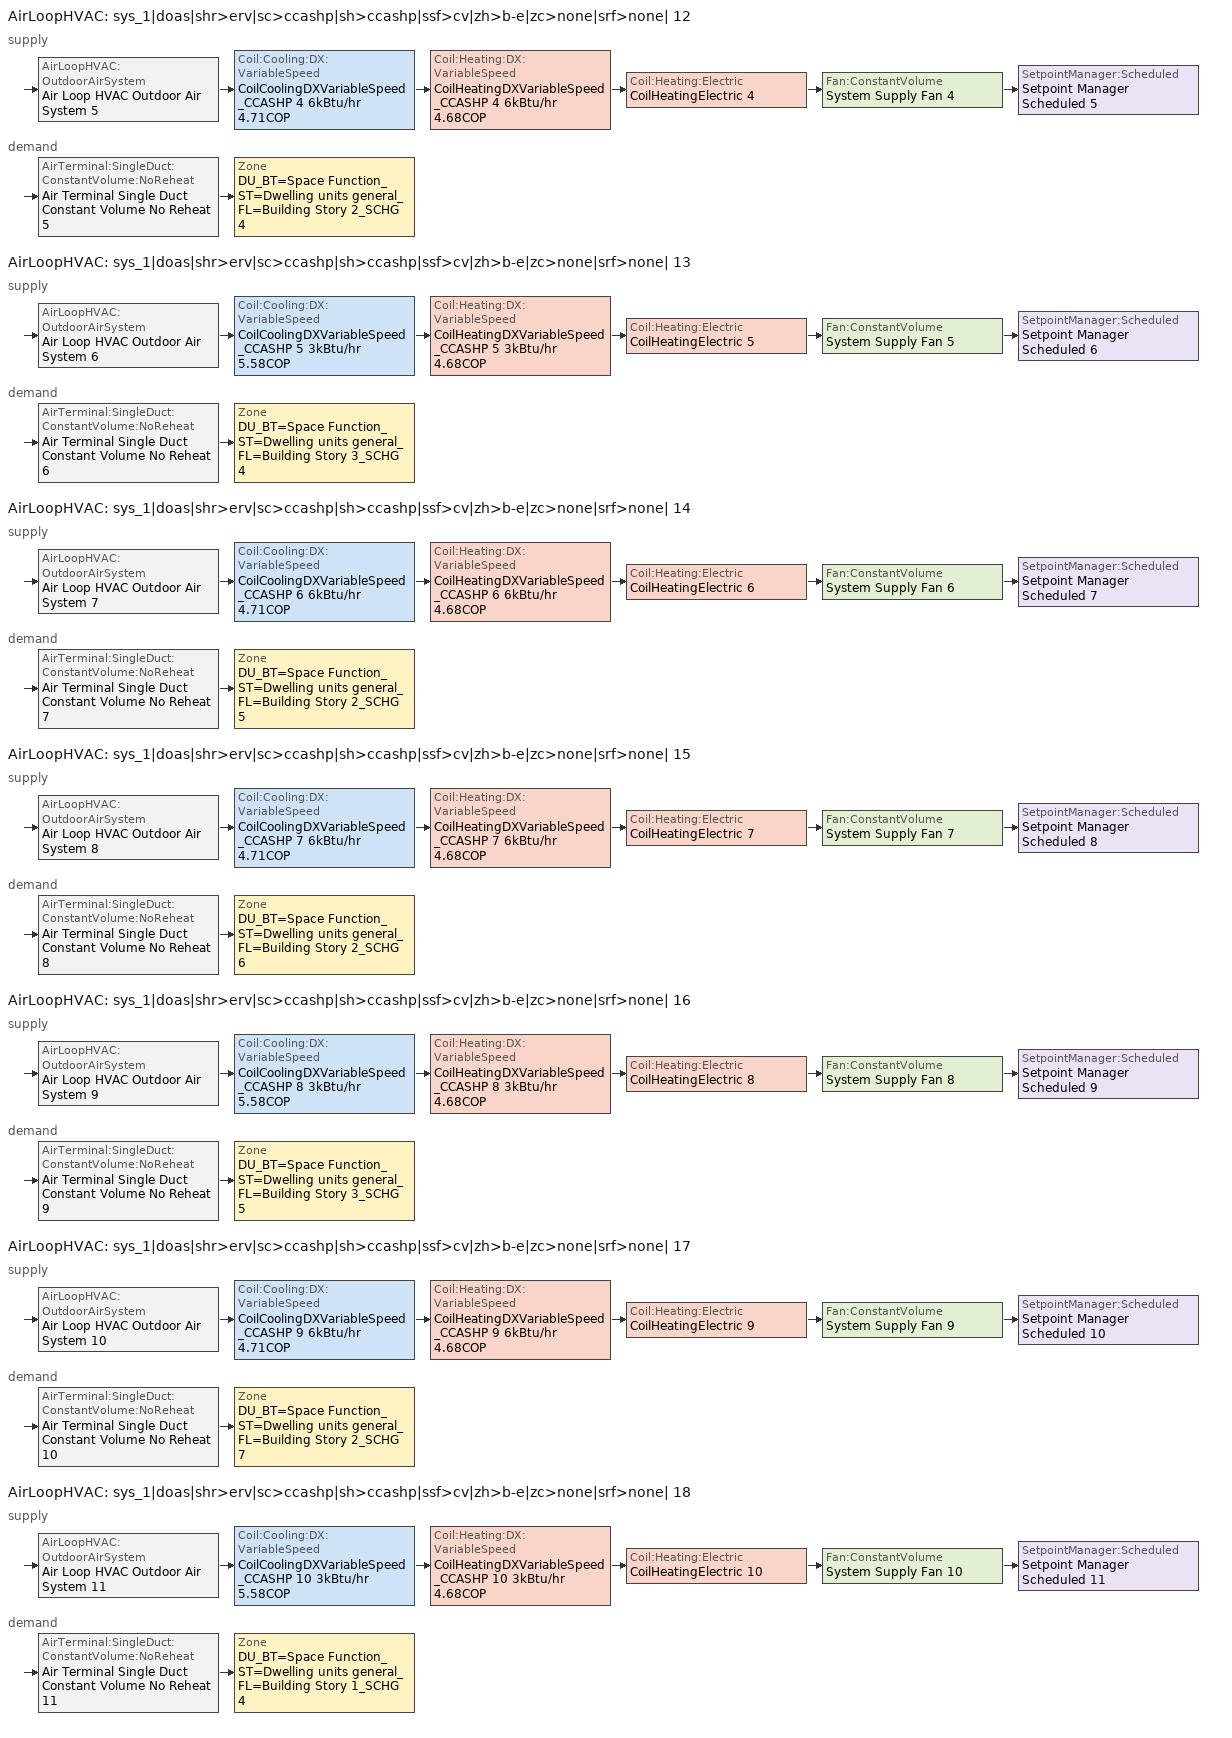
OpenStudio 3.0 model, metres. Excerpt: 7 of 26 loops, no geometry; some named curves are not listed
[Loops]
AirLoopHVAC 'sys_1|doas|shr>erv|sc>ccashp|sh>ccashp|ssf>cv|zh>b-e|zc>none|srf>none| 12'
 supply: AirLoopHVAC:OutdoorAirSystem 'Air Loop HVAC Outdoor Air System 5' > Coil:Cooling:DX:VariableSpeed 'CoilCoolingDXVariableSpeed_CCASHP 4 6kBtu/hr 4.71COP' > Coil:Heating:DX:VariableSpeed 'CoilHeatingDXVariableSpeed_CCASHP 4 6kBtu/hr 4.68COP' > Coil:Heating:Electric 'CoilHeatingElectric 4' > Fan:ConstantVolume 'System Supply Fan 4' > SetpointManager:Scheduled 'Setpoint Manager Scheduled 5'
 demand: AirTerminal:SingleDuct:ConstantVolume:NoReheat 'Air Terminal Single Duct Constant Volume No Reheat 5' > Zone 'DU_BT=Space Function_ST=Dwelling units general_FL=Building Story 2_SCHG 4'
AirLoopHVAC 'sys_1|doas|shr>erv|sc>ccashp|sh>ccashp|ssf>cv|zh>b-e|zc>none|srf>none| 13'
 supply: AirLoopHVAC:OutdoorAirSystem 'Air Loop HVAC Outdoor Air System 6' > Coil:Cooling:DX:VariableSpeed 'CoilCoolingDXVariableSpeed_CCASHP 5 3kBtu/hr 5.58COP' > Coil:Heating:DX:VariableSpeed 'CoilHeatingDXVariableSpeed_CCASHP 5 3kBtu/hr 4.68COP' > Coil:Heating:Electric 'CoilHeatingElectric 5' > Fan:ConstantVolume 'System Supply Fan 5' > SetpointManager:Scheduled 'Setpoint Manager Scheduled 6'
 demand: AirTerminal:SingleDuct:ConstantVolume:NoReheat 'Air Terminal Single Duct Constant Volume No Reheat 6' > Zone 'DU_BT=Space Function_ST=Dwelling units general_FL=Building Story 3_SCHG 4'
AirLoopHVAC 'sys_1|doas|shr>erv|sc>ccashp|sh>ccashp|ssf>cv|zh>b-e|zc>none|srf>none| 14'
 supply: AirLoopHVAC:OutdoorAirSystem 'Air Loop HVAC Outdoor Air System 7' > Coil:Cooling:DX:VariableSpeed 'CoilCoolingDXVariableSpeed_CCASHP 6 6kBtu/hr 4.71COP' > Coil:Heating:DX:VariableSpeed 'CoilHeatingDXVariableSpeed_CCASHP 6 6kBtu/hr 4.68COP' > Coil:Heating:Electric 'CoilHeatingElectric 6' > Fan:ConstantVolume 'System Supply Fan 6' > SetpointManager:Scheduled 'Setpoint Manager Scheduled 7'
 demand: AirTerminal:SingleDuct:ConstantVolume:NoReheat 'Air Terminal Single Duct Constant Volume No Reheat 7' > Zone 'DU_BT=Space Function_ST=Dwelling units general_FL=Building Story 2_SCHG 5'
AirLoopHVAC 'sys_1|doas|shr>erv|sc>ccashp|sh>ccashp|ssf>cv|zh>b-e|zc>none|srf>none| 15'
 supply: AirLoopHVAC:OutdoorAirSystem 'Air Loop HVAC Outdoor Air System 8' > Coil:Cooling:DX:VariableSpeed 'CoilCoolingDXVariableSpeed_CCASHP 7 6kBtu/hr 4.71COP' > Coil:Heating:DX:VariableSpeed 'CoilHeatingDXVariableSpeed_CCASHP 7 6kBtu/hr 4.68COP' > Coil:Heating:Electric 'CoilHeatingElectric 7' > Fan:ConstantVolume 'System Supply Fan 7' > SetpointManager:Scheduled 'Setpoint Manager Scheduled 8'
 demand: AirTerminal:SingleDuct:ConstantVolume:NoReheat 'Air Terminal Single Duct Constant Volume No Reheat 8' > Zone 'DU_BT=Space Function_ST=Dwelling units general_FL=Building Story 2_SCHG 6'
AirLoopHVAC 'sys_1|doas|shr>erv|sc>ccashp|sh>ccashp|ssf>cv|zh>b-e|zc>none|srf>none| 16'
 supply: AirLoopHVAC:OutdoorAirSystem 'Air Loop HVAC Outdoor Air System 9' > Coil:Cooling:DX:VariableSpeed 'CoilCoolingDXVariableSpeed_CCASHP 8 3kBtu/hr 5.58COP' > Coil:Heating:DX:VariableSpeed 'CoilHeatingDXVariableSpeed_CCASHP 8 3kBtu/hr 4.68COP' > Coil:Heating:Electric 'CoilHeatingElectric 8' > Fan:ConstantVolume 'System Supply Fan 8' > SetpointManager:Scheduled 'Setpoint Manager Scheduled 9'
 demand: AirTerminal:SingleDuct:ConstantVolume:NoReheat 'Air Terminal Single Duct Constant Volume No Reheat 9' > Zone 'DU_BT=Space Function_ST=Dwelling units general_FL=Building Story 3_SCHG 5'
AirLoopHVAC 'sys_1|doas|shr>erv|sc>ccashp|sh>ccashp|ssf>cv|zh>b-e|zc>none|srf>none| 17'
 supply: AirLoopHVAC:OutdoorAirSystem 'Air Loop HVAC Outdoor Air System 10' > Coil:Cooling:DX:VariableSpeed 'CoilCoolingDXVariableSpeed_CCASHP 9 6kBtu/hr 4.71COP' > Coil:Heating:DX:VariableSpeed 'CoilHeatingDXVariableSpeed_CCASHP 9 6kBtu/hr 4.68COP' > Coil:Heating:Electric 'CoilHeatingElectric 9' > Fan:ConstantVolume 'System Supply Fan 9' > SetpointManager:Scheduled 'Setpoint Manager Scheduled 10'
 demand: AirTerminal:SingleDuct:ConstantVolume:NoReheat 'Air Terminal Single Duct Constant Volume No Reheat 10' > Zone 'DU_BT=Space Function_ST=Dwelling units general_FL=Building Story 2_SCHG 7'
AirLoopHVAC 'sys_1|doas|shr>erv|sc>ccashp|sh>ccashp|ssf>cv|zh>b-e|zc>none|srf>none| 18'
 supply: AirLoopHVAC:OutdoorAirSystem 'Air Loop HVAC Outdoor Air System 11' > Coil:Cooling:DX:VariableSpeed 'CoilCoolingDXVariableSpeed_CCASHP 10 3kBtu/hr 5.58COP' > Coil:Heating:DX:VariableSpeed 'CoilHeatingDXVariableSpeed_CCASHP 10 3kBtu/hr 4.68COP' > Coil:Heating:Electric 'CoilHeatingElectric 10' > Fan:ConstantVolume 'System Supply Fan 10' > SetpointManager:Scheduled 'Setpoint Manager Scheduled 11'
 demand: AirTerminal:SingleDuct:ConstantVolume:NoReheat 'Air Terminal Single Duct Constant Volume No Reheat 11' > Zone 'DU_BT=Space Function_ST=Dwelling units general_FL=Building Story 1_SCHG 4'
[Sizing:Zone] Zone Cooling Design Supply Air Temperature Input Method=SupplyAirTemperature; Zone Cooling Design Supply Air Temperature {C}=13; Zone Cooling Design Supply Air Temperature Difference {deltaC}=11.11; Zone Heating Design Supply Air Temperature Input Method=SupplyAirTemperature; Zone Heating Design Supply Air Temperature {C}=43; Zone Heating Design Supply Air Temperature Difference {deltaC}=11.11; Zone Cooling Design Supply Air Humidity Ratio {kg-H2O/kg-air}=0.0085; Zone Heating Design Supply Air Humidity Ratio {kg-H2O/kg-air}=0.008; Zone Heating Sizing Factor=1.3; Zone Cooling Sizing Factor=1.1; Cooling Design Air Flow Method=DesignDay; Heating Design Air Flow Method=DesignDay; Account for Dedicated Outdoor Air System=No; Dedicated Outdoor Air System Control Strategy=NeutralSupplyAir; Dedicated Outdoor Air Low Setpoint Temperature for Design {C}=autosize; Dedicated Outdoor Air High Setpoint Temperature for Design {C}=autosize
DU_BT=Space Function_ST=Dwelling units general_FL=Building Story 2_SCHG 4; DU_BT=Space Function_ST=Dwelling units general_FL=Building Story 3_SCHG 4; DU_BT=Space Function_ST=Dwelling units general_FL=Building Story 2_SCHG 5; DU_BT=Space Function_ST=Dwelling units general_FL=Building Story 2_SCHG 6; DU_BT=Space Function_ST=Dwelling units general_FL=Building Story 3_SCHG 5; DU_BT=Space Function_ST=Dwelling units general_FL=Building Story 2_SCHG 7; DU_BT=Space Function_ST=Dwelling units general_FL=Building Story 1_SCHG 4
[Zone equipment]
DU_BT=Space Function_ST=Dwelling units general_FL=Building Story 2_SCHG 4: Air Terminal Single Duct Constant Volume No Reheat 5, DU_BT=Space Function_ST=Dwelling units general_FL=Building Story 2_SCHG 4 VRF Indoor Unit, DU_BT=Space Function_ST=Dwelling units general_FL=Building Story 2_SCHG 4 Unit Heater
DU_BT=Space Function_ST=Dwelling units general_FL=Building Story 3_SCHG 4: Air Terminal Single Duct Constant Volume No Reheat 6, DU_BT=Space Function_ST=Dwelling units general_FL=Building Story 3_SCHG 4 VRF Indoor Unit, DU_BT=Space Function_ST=Dwelling units general_FL=Building Story 3_SCHG 4 Unit Heater
DU_BT=Space Function_ST=Dwelling units general_FL=Building Story 2_SCHG 5: Air Terminal Single Duct Constant Volume No Reheat 7, DU_BT=Space Function_ST=Dwelling units general_FL=Building Story 2_SCHG 5 VRF Indoor Unit, DU_BT=Space Function_ST=Dwelling units general_FL=Building Story 2_SCHG 5 Unit Heater
DU_BT=Space Function_ST=Dwelling units general_FL=Building Story 2_SCHG 6: Air Terminal Single Duct Constant Volume No Reheat 8, DU_BT=Space Function_ST=Dwelling units general_FL=Building Story 2_SCHG 6 VRF Indoor Unit, DU_BT=Space Function_ST=Dwelling units general_FL=Building Story 2_SCHG 6 Unit Heater
DU_BT=Space Function_ST=Dwelling units general_FL=Building Story 3_SCHG 5: Air Terminal Single Duct Constant Volume No Reheat 9, DU_BT=Space Function_ST=Dwelling units general_FL=Building Story 3_SCHG 5 VRF Indoor Unit, DU_BT=Space Function_ST=Dwelling units general_FL=Building Story 3_SCHG 5 Unit Heater
DU_BT=Space Function_ST=Dwelling units general_FL=Building Story 2_SCHG 7: Air Terminal Single Duct Constant Volume No Reheat 10, DU_BT=Space Function_ST=Dwelling units general_FL=Building Story 2_SCHG 7 VRF Indoor Unit, DU_BT=Space Function_ST=Dwelling units general_FL=Building Story 2_SCHG 7 Unit Heater
DU_BT=Space Function_ST=Dwelling units general_FL=Building Story 1_SCHG 4: Air Terminal Single Duct Constant Volume No Reheat 11, DU_BT=Space Function_ST=Dwelling units general_FL=Building Story 1_SCHG 4 VRF Indoor Unit, DU_BT=Space Function_ST=Dwelling units general_FL=Building Story 1_SCHG 4 Unit Heater
[SetpointManager:Scheduled] Control Variable=Temperature
Name | Schedule
Setpoint Manager Scheduled 5 | Makeup-Air Unit Supply Air Temp 27
Setpoint Manager Scheduled 6 | Makeup-Air Unit Supply Air Temp 28
Setpoint Manager Scheduled 7 | Makeup-Air Unit Supply Air Temp 29
Setpoint Manager Scheduled 8 | Makeup-Air Unit Supply Air Temp 30
Setpoint Manager Scheduled 9 | Makeup-Air Unit Supply Air Temp 31
Setpoint Manager Scheduled 10 | Makeup-Air Unit Supply Air Temp 32
Setpoint Manager Scheduled 11 | Makeup-Air Unit Supply Air Temp 33
[AirLoopHVAC] Design Supply Air Flow Rate {m3/s}=AutoSize
Name | Availability Schedule
sys_1|doas|shr>erv|sc>ccashp|sh>ccashp|ssf>cv|zh>b-e|zc>none|srf>none| 12 | sys_1|doas|shr>none|sc>ccashp|sh>ccashp|ssf>cv|zh>b-e|zc>none|srf>none| 12 Occ Sch
sys_1|doas|shr>erv|sc>ccashp|sh>ccashp|ssf>cv|zh>b-e|zc>none|srf>none| 13 | sys_1|doas|shr>none|sc>ccashp|sh>ccashp|ssf>cv|zh>b-e|zc>none|srf>none| 13 Occ Sch
sys_1|doas|shr>erv|sc>ccashp|sh>ccashp|ssf>cv|zh>b-e|zc>none|srf>none| 14 | sys_1|doas|shr>none|sc>ccashp|sh>ccashp|ssf>cv|zh>b-e|zc>none|srf>none| 14 Occ Sch
sys_1|doas|shr>erv|sc>ccashp|sh>ccashp|ssf>cv|zh>b-e|zc>none|srf>none| 15 | sys_1|doas|shr>none|sc>ccashp|sh>ccashp|ssf>cv|zh>b-e|zc>none|srf>none| 15 Occ Sch
sys_1|doas|shr>erv|sc>ccashp|sh>ccashp|ssf>cv|zh>b-e|zc>none|srf>none| 16 | sys_1|doas|shr>none|sc>ccashp|sh>ccashp|ssf>cv|zh>b-e|zc>none|srf>none| 16 Occ Sch
sys_1|doas|shr>erv|sc>ccashp|sh>ccashp|ssf>cv|zh>b-e|zc>none|srf>none| 17 | sys_1|doas|shr>none|sc>ccashp|sh>ccashp|ssf>cv|zh>b-e|zc>none|srf>none| 17 Occ Sch
sys_1|doas|shr>erv|sc>ccashp|sh>ccashp|ssf>cv|zh>b-e|zc>none|srf>none| 18 | sys_1|doas|shr>none|sc>ccashp|sh>ccashp|ssf>cv|zh>b-e|zc>none|srf>none| 18 Occ Sch
[Sizing:System] Type of Load to Size On=VentilationRequirement; Design Outdoor Air Flow Rate {m3/s}=Autosize; Central Heating Maximum System Air Flow Ratio=1; Preheat Design Temperature {C}=7; Preheat Design Humidity Ratio {kg-H2O/kg-Air}=0.008; Precool Design Temperature {C}=13; Precool Design Humidity Ratio {kg-H2O/kg-Air}=0.008; Central Cooling Design Supply Air Temperature {C}=19.9; Central Heating Design Supply Air Temperature {C}=20; Sizing Option=NonCoincident; 100% Outdoor Air in Cooling=Yes; 100% Outdoor Air in Heating=Yes; Central Cooling Design Supply Air Humidity Ratio {kg-H2O/kg-Air}=0.0085; Central Heating Design Supply Air Humidity Ratio {kg-H2O/kg-Air}=0.008; Cooling Design Air Flow Method=DesignDay; Cooling Design Air Flow Rate {m3/s}=0; Heating Design Air Flow Method=DesignDay; Heating Design Air Flow Rate {m3/s}=0; System Outdoor Air Method=ZoneSum; Zone Maximum Outdoor Air Fraction=1; Cooling Supply Air Flow Rate Per Floor Area {m3/s-m2}=0.00996765; Cooling Fraction of Autosized Cooling Supply Air Flow Rate=1; Cooling Supply Air Flow Rate Per Unit Cooling Capacity {m3/s-W}=3.94755e-05; Heating Supply Air Flow Rate Per Floor Area {m3/s-m2}=0.00996765; Heating Fraction of Autosized Heating Supply Air Flow Rate=1; Heating Fraction of Autosized Cooling Supply Air Flow Rate=1; Heating Supply Air Flow Rate Per Unit Heating Capacity {m3/s-W}=3.15882e-05; Cooling Design Capacity Method=CoolingDesignCapacity; Cooling Design Capacity {W}=autosize; Cooling Design Capacity Per Floor Area {W/m2}=234.7; Fraction of Autosized Cooling Design Capacity=1; Heating Design Capacity Method=HeatingDesignCapacity; Heating Design Capacity {W}=autosize; Heating Design Capacity Per Floor Area {W/m2}=157; Fraction of Autosized Heating Design Capacity=1; Central Cooling Capacity Control Method=OnOff
sys_1|doas|shr>erv|sc>ccashp|sh>ccashp|ssf>cv|zh>b-e|zc>none|srf>none| 12; sys_1|doas|shr>erv|sc>ccashp|sh>ccashp|ssf>cv|zh>b-e|zc>none|srf>none| 13; sys_1|doas|shr>erv|sc>ccashp|sh>ccashp|ssf>cv|zh>b-e|zc>none|srf>none| 14; sys_1|doas|shr>erv|sc>ccashp|sh>ccashp|ssf>cv|zh>b-e|zc>none|srf>none| 15; sys_1|doas|shr>erv|sc>ccashp|sh>ccashp|ssf>cv|zh>b-e|zc>none|srf>none| 16; sys_1|doas|shr>erv|sc>ccashp|sh>ccashp|ssf>cv|zh>b-e|zc>none|srf>none| 17; sys_1|doas|shr>erv|sc>ccashp|sh>ccashp|ssf>cv|zh>b-e|zc>none|srf>none| 18
[Fan:ConstantVolume] Availability Schedule=Always On Discrete; Fan Total Efficiency=0.39975; Maximum Flow Rate {m3/s}=AutoSize; Motor Efficiency=0.615
Name | Pressure Rise {Pa}
System Supply Fan 4; System Supply Fan 5; System Supply Fan 6; System Supply Fan 7; System Supply Fan 8; System Supply Fan 9; System Supply Fan 10 | 640
DU_BT=Space Function_ST=Dwelling units general_FL=Building Story 2_SCHG 4 Unit Heater Fan; DU_BT=Space Function_ST=Dwelling units general_FL=Building Story 3_SCHG 4 Unit Heater Fan; DU_BT=Space Function_ST=Dwelling units general_FL=Building Story 2_SCHG 5 Unit Heater Fan; DU_BT=Space Function_ST=Dwelling units general_FL=Building Story 2_SCHG 6 Unit Heater Fan; DU_BT=Space Function_ST=Dwelling units general_FL=Building Story 3_SCHG 5 Unit Heater Fan; DU_BT=Space Function_ST=Dwelling units general_FL=Building Story 2_SCHG 7 Unit Heater Fan; DU_BT=Space Function_ST=Dwelling units general_FL=Building Story 1_SCHG 4 Unit Heater Fan | 36.8769
[Coil:Cooling:DX:VariableSpeed] Nominal Speed Level=1; Rated Air Flow Rate At Selected Nominal Speed Level {m3/s}=autosize; Nominal Time for Condensate to Begin Leaving the Coil {s}=0; Initial Moisture Evaporation Rate Divided by Steady-State AC Latent Capacity=0; Condenser Type=AirCooled; Evaporative Condenser Pump Rated Power Consumption {W}=0; Crankcase Heater Capacity {W}=0; Maximum Outdoor Dry-Bulb Temperature for Crankcase Heater Operation {C}=10; Minimum Outdoor Dry-Bulb Temperature for Compressor Operation {C}=-25; Basin Heater Capacity {W/K}=0; Basin Heater Setpoint Temperature {C}=2
Name | Gross Rated Total Cooling Capacity At Selected Nominal Speed Level {W} | Energy Part Load Fraction Curve
CoilCoolingDXVariableSpeed_CCASHP 4 6kBtu/hr 4.71COP | 1815.51 | Mitsubishi Hyper Heating VRF Outdoor Unit CPLFFPLR curve 19
CoilCoolingDXVariableSpeed_CCASHP 5 3kBtu/hr 5.58COP | 907.753 | Mitsubishi Hyper Heating VRF Outdoor Unit CPLFFPLR curve 20
CoilCoolingDXVariableSpeed_CCASHP 6 6kBtu/hr 4.71COP | 1815.51 | Mitsubishi Hyper Heating VRF Outdoor Unit CPLFFPLR curve 21
CoilCoolingDXVariableSpeed_CCASHP 7 6kBtu/hr 4.71COP | 1815.51 | Mitsubishi Hyper Heating VRF Outdoor Unit CPLFFPLR curve 22
CoilCoolingDXVariableSpeed_CCASHP 8 3kBtu/hr 5.58COP | 907.753 | Mitsubishi Hyper Heating VRF Outdoor Unit CPLFFPLR curve 23
CoilCoolingDXVariableSpeed_CCASHP 9 6kBtu/hr 4.71COP | 1815.51 | Mitsubishi Hyper Heating VRF Outdoor Unit CPLFFPLR curve 24
CoilCoolingDXVariableSpeed_CCASHP 10 3kBtu/hr 5.58COP | 907.753 | Mitsubishi Hyper Heating VRF Outdoor Unit CPLFFPLR curve 2
[Coil:Heating:Electric] Availability Schedule=Always On Discrete
CoilHeatingElectric 4; CoilHeatingElectric 5; CoilHeatingElectric 6; CoilHeatingElectric 7; CoilHeatingElectric 8; CoilHeatingElectric 9; CoilHeatingElectric 10; DU_BT=Space Function_ST=Dwelling units general_FL=Building Story 2_SCHG 4 Unit Heater Htg Coil; DU_BT=Space Function_ST=Dwelling units general_FL=Building Story 3_SCHG 4 Unit Heater Htg Coil; DU_BT=Space Function_ST=Dwelling units general_FL=Building Story 2_SCHG 5 Unit Heater Htg Coil; DU_BT=Space Function_ST=Dwelling units general_FL=Building Story 2_SCHG 6 Unit Heater Htg Coil; DU_BT=Space Function_ST=Dwelling units general_FL=Building Story 3_SCHG 5 Unit Heater Htg Coil; DU_BT=Space Function_ST=Dwelling units general_FL=Building Story 2_SCHG 7 Unit Heater Htg Coil; DU_BT=Space Function_ST=Dwelling units general_FL=Building Story 1_SCHG 4 Unit Heater Htg Coil
[Coil:Heating:DX:VariableSpeed] Nominal Speed Level=1; Rated Air Flow Rate At Selected Nominal Speed Level {m3/s}=autosize; Minimum Outdoor Dry-Bulb Temperature for Compressor Operation {C}=-25; Maximum Outdoor Dry-Bulb Temperature for Defrost Operation {C}=5; Crankcase Heater Capacity {W}=0.001; Maximum Outdoor Dry-Bulb Temperature for Crankcase Heater Operation {C}=10; Defrost Strategy=ReverseCycle; Defrost Control=OnDemand; Defrost Time Period Fraction=0.166667; Resistive Defrost Heater Capacity {W}=autosize
Name | Rated Heating Capacity At Selected Nominal Speed Level {W} | Energy Part Load Fraction Curve | Defrost Energy Input Ratio Function of Temperature Curve
CoilHeatingDXVariableSpeed_CCASHP 4 6kBtu/hr 4.68COP | 1815.51 | Mitsubishi Hyper Heating VRF Outdoor Unit HPLFFPLR curve 19 | Mitsubishi Hyper Heating VRF Outdoor Unit Defrost HEIRFT curve 4
CoilHeatingDXVariableSpeed_CCASHP 5 3kBtu/hr 4.68COP | 907.753 | Mitsubishi Hyper Heating VRF Outdoor Unit HPLFFPLR curve 20 | Mitsubishi Hyper Heating VRF Outdoor Unit Defrost HEIRFT curve 5
CoilHeatingDXVariableSpeed_CCASHP 6 6kBtu/hr 4.68COP | 1815.51 | Mitsubishi Hyper Heating VRF Outdoor Unit HPLFFPLR curve 21 | Mitsubishi Hyper Heating VRF Outdoor Unit Defrost HEIRFT curve 6
CoilHeatingDXVariableSpeed_CCASHP 7 6kBtu/hr 4.68COP | 1815.51 | Mitsubishi Hyper Heating VRF Outdoor Unit HPLFFPLR curve 22 | Mitsubishi Hyper Heating VRF Outdoor Unit Defrost HEIRFT curve 7
CoilHeatingDXVariableSpeed_CCASHP 8 3kBtu/hr 4.68COP | 907.753 | Mitsubishi Hyper Heating VRF Outdoor Unit HPLFFPLR curve 23 | Mitsubishi Hyper Heating VRF Outdoor Unit Defrost HEIRFT curve 8
CoilHeatingDXVariableSpeed_CCASHP 9 6kBtu/hr 4.68COP | 1815.51 | Mitsubishi Hyper Heating VRF Outdoor Unit HPLFFPLR curve 24 | Mitsubishi Hyper Heating VRF Outdoor Unit Defrost HEIRFT curve 9
CoilHeatingDXVariableSpeed_CCASHP 10 3kBtu/hr 4.68COP | 907.753 | Mitsubishi Hyper Heating VRF Outdoor Unit HPLFFPLR curve 2 | Mitsubishi Hyper Heating VRF Outdoor Unit Defrost HEIRFT curve 10
[Controller:OutdoorAir] Minimum Outdoor Air Flow Rate {m3/s}=autosize; Maximum Outdoor Air Flow Rate {m3/s}=Autosize; Economizer Control Type=NoEconomizer; Economizer Control Action Type=ModulateFlow; Economizer Maximum Limit Dry-Bulb Temperature {C}=28; Economizer Maximum Limit Enthalpy {J/kg}=64000; Economizer Minimum Limit Dry-Bulb Temperature {C}=-100; Lockout Type=NoLockout; Minimum Limit Type=FixedMinimum; High Humidity Control=No; Heat Recovery Bypass Control Type=BypassWhenWithinEconomizerLimits
Name | Minimum Outdoor Air Schedule | Controller Mechanical Ventilation
Controller Outdoor Air 5 | sys_1|doas|shr>none|sc>ccashp|sh>ccashp|ssf>cv|zh>b-e|zc>none|srf>none| 12 Occ Sch | Controller Mechanical Ventilation 5
Controller Outdoor Air 6 | sys_1|doas|shr>none|sc>ccashp|sh>ccashp|ssf>cv|zh>b-e|zc>none|srf>none| 13 Occ Sch | Controller Mechanical Ventilation 6
Controller Outdoor Air 7 | sys_1|doas|shr>none|sc>ccashp|sh>ccashp|ssf>cv|zh>b-e|zc>none|srf>none| 14 Occ Sch | Controller Mechanical Ventilation 7
Controller Outdoor Air 8 | sys_1|doas|shr>none|sc>ccashp|sh>ccashp|ssf>cv|zh>b-e|zc>none|srf>none| 15 Occ Sch | Controller Mechanical Ventilation 8
Controller Outdoor Air 9 | sys_1|doas|shr>none|sc>ccashp|sh>ccashp|ssf>cv|zh>b-e|zc>none|srf>none| 16 Occ Sch | Controller Mechanical Ventilation 9
Controller Outdoor Air 10 | sys_1|doas|shr>none|sc>ccashp|sh>ccashp|ssf>cv|zh>b-e|zc>none|srf>none| 17 Occ Sch | Controller Mechanical Ventilation 10
Controller Outdoor Air 11 | sys_1|doas|shr>none|sc>ccashp|sh>ccashp|ssf>cv|zh>b-e|zc>none|srf>none| 18 Occ Sch | Controller Mechanical Ventilation 11
[Controller:MechanicalVentilation] Availability Schedule=Always On Discrete; System Outdoor Air Method=ZoneSum
Controller Mechanical Ventilation 5; Controller Mechanical Ventilation 6; Controller Mechanical Ventilation 7; Controller Mechanical Ventilation 8; Controller Mechanical Ventilation 9; Controller Mechanical Ventilation 10; Controller Mechanical Ventilation 11
[AirLoopHVAC:OutdoorAirSystem]
Name | Controller
Air Loop HVAC Outdoor Air System 5 | Controller Outdoor Air 5
Air Loop HVAC Outdoor Air System 6 | Controller Outdoor Air 6
Air Loop HVAC Outdoor Air System 7 | Controller Outdoor Air 7
Air Loop HVAC Outdoor Air System 8 | Controller Outdoor Air 8
Air Loop HVAC Outdoor Air System 9 | Controller Outdoor Air 9
Air Loop HVAC Outdoor Air System 10 | Controller Outdoor Air 10
Air Loop HVAC Outdoor Air System 11 | Controller Outdoor Air 11
[AirTerminal:SingleDuct:ConstantVolume:NoReheat] Availability Schedule=Always On Discrete; Maximum Air Flow Rate {m3/s}=AutoSize
Air Terminal Single Duct Constant Volume No Reheat 5; Air Terminal Single Duct Constant Volume No Reheat 6; Air Terminal Single Duct Constant Volume No Reheat 7; Air Terminal Single Duct Constant Volume No Reheat 8; Air Terminal Single Duct Constant Volume No Reheat 9; Air Terminal Single Duct Constant Volume No Reheat 10; Air Terminal Single Duct Constant Volume No Reheat 11
[AirConditioner:VariableRefrigerantFlow]
VRF Outdoor Unit 578kBtu/hr 3.88COP: Availability Schedule=Always On Discrete; Gross Rated Total Cooling Capacity {W}=169369; Gross Rated Cooling COP {W/W}=3.76; Minimum Outdoor Temperature in Cooling Mode {C}=-5; Maximum Outdoor Temperature in Cooling Mode {C}=43; Cooling Capacity Ratio Modifier Function of Low Temperature Curve=Mitsubishi Hyper Heating VRF Outdoor Unit Low CCAPFT curve; Cooling Capacity Ratio Boundary Curve=Mitsubishi Hyper Heating VRF Outdoor Unit CCAPFT Boundary curve; Cooling Capacity Ratio Modifier Function of High Temperature Curve=Mitsubishi Hyper Heating VRF Outdoor Unit High CCAPFT curve; Cooling Energy Input Ratio Modifier Function of Low Temperature Curve=Mitsubishi Hyper Heating VRF Outdoor Unit Low CEIRFT curve; Cooling Energy Input Ratio Boundary Curve=Mitsubishi Hyper Heating VRF Outdoor Unit CEIRFT Boundary curve; Cooling Energy Input Ratio Modifier Function of High Temperature Curve=Mitsubishi Hyper Heating VRF Outdoor Unit High CEIRFT curve; Cooling Energy Input Ratio Modifier Function of Low Part-Load Ratio Curve=Mitsubishi Hyper Heating VRF Outdoor Unit Low CEIRFPLR curve; Cooling Energy Input Ratio Modifier Function of High Part-Load Ratio Curve=Mitsubishi Hyper Heating VRF Outdoor Unit High CEIRFPLR curve; Cooling Combination Ratio Correction Factor Curve=Mitsubishi Hyper Heating VRF Outdoor Unit CCR curve; Cooling Part-Load Fraction Correlation Curve=Mitsubishi Hyper Heating VRF Outdoor Unit on-off CPLFFPLR curve; Gross Rated Heating Capacity {W}=169369; Rated Heating Capacity Sizing Ratio {W/W}=1; Rated Heating COP {W/W}=3.88; Minimum Outdoor Temperature in Heating Mode {C}=-25; Maximum Outdoor Temperature in Heating Mode {C}=30; Heating Capacity Ratio Modifier Function of Low Temperature Curve=Mitsubishi Hyper Heating VRF Outdoor Unit Low HCAPFT curve; Heating Capacity Ratio Boundary Curve=Mitsubishi Hyper Heating VRF Outdoor Unit HCAPFT Boundary curve; Heating Capacity Ratio Modifier Function of High Temperature Curve=Mitsubishi Hyper Heating VRF Outdoor Unit High HCAPFT curve; Heating Energy Input Ratio Modifier Function of Low Temperature Curve=Mitsubishi Hyper Heating VRF Outdoor Unit Low HEIRFT curve; Heating Energy Input Ratio Boundary Curve=Mitsubishi Hyper Heating VRF Outdoor Unit HEIRFT Boundary curve; Heating Energy Input Ratio Modifier Function of High Temperature Curve=Mitsubishi Hyper Heating VRF Outdoor Unit High HEIRFT curve; Heating Performance Curve Outdoor Temperature Type=WetBulbTemperature; Heating Energy Input Ratio Modifier Function of Low Part-Load Ratio Curve=Mitsubishi Hyper Heating VRF Outdoor Unit Low HEIRFPLR curve; Heating Energy Input Ratio Modifier Function of High Part-Load Ratio Curve=Mitsubishi Hyper Heating VRF Outdoor Unit High HEIRFPLR curve; Heating Combination Ratio Correction Factor Curve=Mitsubishi Hyper Heating VRF Outdoor Unit HCR curve; Heating Part-Load Fraction Correlation Curve=Mitsubishi Hyper Heating VRF Outdoor Unit on-off HPLFFPLR curve; Minimum Heat Pump Part-Load Ratio=0.5; Master Thermostat Priority Control Type=ThermostatOffsetPriority; Heat Pump Waste Heat Recovery=Yes; Equivalent Piping Length used for Piping Correction Factor in Cooling Mode {m}=32.6882; Vertical Height used for Piping Correction Factor {m}=1e-06; Piping Correction Factor for Length in Cooling Mode Curve=Mitsubishi Hyper Heating VRF Outdoor Unit CCAPFPL curve; Piping Correction Factor for Height in Cooling Mode Coefficient {1/m}=-0.00019231; Equivalent Piping Length used for Piping Correction Factor in Heating Mode {m}=32.6882; Piping Correction Factor for Length in Heating Mode Curve=Mitsubishi Hyper Heating VRF Outdoor Unit HCAPFPL curve; Piping Correction Factor for Height in Heating Mode Coefficient {1/m}=-0.00019231; Crankcase Heater Power per Compressor {W}=0.001; Number of Compressors=3; Ratio of Compressor Size to Total Compressor Capacity {W/W}=0.33; Maximum Outdoor Dry-bulb Temperature for Crankcase Heater {C}=7; Defrost Strategy=ReverseCycle; Defrost Control=OnDemand; Defrost Energy Input Ratio Modifier Function of Temperature Curve=Mitsubishi Hyper Heating VRF Outdoor Unit Defrost HEIRFT curve 25; Defrost Time Period Fraction=0.058333; Resistive Defrost Heater Capacity {W}=autosize; Maximum Outdoor Dry-bulb Temperature for Defrost Operation {C}=7; Condenser Type=AirCooled; Water Condenser Volume Flow Rate {m3/s}=autosize; Evaporative Condenser Effectiveness=0.9; Evaporative Condenser Air Flow Rate {m3/s}=autosize; Evaporative Condenser Pump Rated Power Consumption {W}=autosize; Basin Heater Capacity {W/K}=0; Basin Heater Setpoint Temperature {C}=2; Fuel Type=Electricity; Minimum Outdoor Temperature in Heat Recovery Mode {C}=-5; Maximum Outdoor Temperature in Heat Recovery Mode {C}=26.2; Initial Heat Recovery Cooling Capacity Fraction {W/W}=0.5; Heat Recovery Cooling Capacity Time Constant {hr}=0.15; Initial Heat Recovery Cooling Energy Fraction {W/W}=1; Heat Recovery Cooling Energy Time Constant {hr}=0; Initial Heat Recovery Heating Capacity Fraction {W/W}=1; Heat Recovery Heating Capacity Time Constant {hr}=0.15; Initial Heat Recovery Heating Energy Fraction {W/W}=1; Heat Recovery Heating Energy Time Constant {hr}=0
[Fan:OnOff] Availability Schedule=Always On Discrete; Fan Total Efficiency=0.39975; Pressure Rise {Pa}=36.8769; Maximum Flow Rate {m3/s}=autosize; Motor Efficiency=0.615; Motor In Airstream Fraction=1
Name | Fan Power Ratio Function of Speed Ratio Curve | Fan Efficiency Ratio Function of Speed Ratio Curve
DU_BT=Space Function_ST=Dwelling units general_FL=Building Story 2_SCHG 4 VRF Fan | Fan On Off Power Curve 4 | Fan On Off Efficiency Curve 4
DU_BT=Space Function_ST=Dwelling units general_FL=Building Story 3_SCHG 4 VRF Fan | Fan On Off Power Curve 5 | Fan On Off Efficiency Curve 5
DU_BT=Space Function_ST=Dwelling units general_FL=Building Story 2_SCHG 5 VRF Fan | Fan On Off Power Curve 6 | Fan On Off Efficiency Curve 6
DU_BT=Space Function_ST=Dwelling units general_FL=Building Story 2_SCHG 6 VRF Fan | Fan On Off Power Curve 7 | Fan On Off Efficiency Curve 7
DU_BT=Space Function_ST=Dwelling units general_FL=Building Story 3_SCHG 5 VRF Fan | Fan On Off Power Curve 8 | Fan On Off Efficiency Curve 8
DU_BT=Space Function_ST=Dwelling units general_FL=Building Story 2_SCHG 7 VRF Fan | Fan On Off Power Curve 9 | Fan On Off Efficiency Curve 9
DU_BT=Space Function_ST=Dwelling units general_FL=Building Story 1_SCHG 4 VRF Fan | Fan On Off Power Curve 10 | Fan On Off Efficiency Curve 10
[Coil:Cooling:DX:VariableRefrigerantFlow] Availability Schedule=Always On Discrete; Rated Total Cooling Capacity {W}=autosize; Rated Sensible Heat Ratio=autosize; Rated Air Flow Rate {m3/s}=autosize
Name | Cooling Capacity Ratio Modifier Function of Temperature Curve | Cooling Capacity Modifier Curve Function of Flow Fraction
DU_BT=Space Function_ST=Dwelling units general_FL=Building Story 2_SCHG 4 VRF Clg Coil | VRFTUCoolCapFT 4 | VRFACCoolCapFFF 4
DU_BT=Space Function_ST=Dwelling units general_FL=Building Story 3_SCHG 4 VRF Clg Coil | VRFTUCoolCapFT 5 | VRFACCoolCapFFF 5
DU_BT=Space Function_ST=Dwelling units general_FL=Building Story 2_SCHG 5 VRF Clg Coil | VRFTUCoolCapFT 6 | VRFACCoolCapFFF 6
DU_BT=Space Function_ST=Dwelling units general_FL=Building Story 2_SCHG 6 VRF Clg Coil | VRFTUCoolCapFT 7 | VRFACCoolCapFFF 7
DU_BT=Space Function_ST=Dwelling units general_FL=Building Story 3_SCHG 5 VRF Clg Coil | VRFTUCoolCapFT 8 | VRFACCoolCapFFF 8
DU_BT=Space Function_ST=Dwelling units general_FL=Building Story 2_SCHG 7 VRF Clg Coil | VRFTUCoolCapFT 9 | VRFACCoolCapFFF 9
DU_BT=Space Function_ST=Dwelling units general_FL=Building Story 1_SCHG 4 VRF Clg Coil | VRFTUCoolCapFT 10 | VRFACCoolCapFFF 10
[Coil:Heating:DX:VariableRefrigerantFlow] Availability Schedule=Always On Discrete; Rated Total Heating Capacity {W}=autosize; Rated Air Flow Rate {m3/s}=autosize
Name | Heating Capacity Ratio Modifier Function of Temperature Curve | Heating Capacity Modifier Function of Flow Fraction Curve
DU_BT=Space Function_ST=Dwelling units general_FL=Building Story 2_SCHG 4 VRF Htg Coil | Coil Heating DX Variable Refrigerant Flow 1 VRFTUHeatCAPFT 4 | Coil Heating DX Variable Refrigerant Flow 1 VRFACCoolCapFFF 4
DU_BT=Space Function_ST=Dwelling units general_FL=Building Story 3_SCHG 4 VRF Htg Coil | Coil Heating DX Variable Refrigerant Flow 1 VRFTUHeatCAPFT 5 | Coil Heating DX Variable Refrigerant Flow 1 VRFACCoolCapFFF 5
DU_BT=Space Function_ST=Dwelling units general_FL=Building Story 2_SCHG 5 VRF Htg Coil | Coil Heating DX Variable Refrigerant Flow 1 VRFTUHeatCAPFT 6 | Coil Heating DX Variable Refrigerant Flow 1 VRFACCoolCapFFF 6
DU_BT=Space Function_ST=Dwelling units general_FL=Building Story 2_SCHG 6 VRF Htg Coil | Coil Heating DX Variable Refrigerant Flow 1 VRFTUHeatCAPFT 7 | Coil Heating DX Variable Refrigerant Flow 1 VRFACCoolCapFFF 7
DU_BT=Space Function_ST=Dwelling units general_FL=Building Story 3_SCHG 5 VRF Htg Coil | Coil Heating DX Variable Refrigerant Flow 1 VRFTUHeatCAPFT 8 | Coil Heating DX Variable Refrigerant Flow 1 VRFACCoolCapFFF 8
DU_BT=Space Function_ST=Dwelling units general_FL=Building Story 2_SCHG 7 VRF Htg Coil | Coil Heating DX Variable Refrigerant Flow 1 VRFTUHeatCAPFT 9 | Coil Heating DX Variable Refrigerant Flow 1 VRFACCoolCapFFF 9
DU_BT=Space Function_ST=Dwelling units general_FL=Building Story 1_SCHG 4 VRF Htg Coil | Coil Heating DX Variable Refrigerant Flow 1 VRFTUHeatCAPFT 10 | Coil Heating DX Variable Refrigerant Flow 1 VRFACCoolCapFFF 10
[ZoneHVAC:TerminalUnit:VariableRefrigerantFlow] Terminal Unit Availability schedule=Always On Discrete; Supply Air Flow Rate During Cooling Operation {m3/s}=autosize; Supply Air Flow Rate When No Cooling is Needed {m3/s}=autosize; Supply Air Flow Rate During Heating Operation {m3/s}=autosize; Supply Air Flow Rate When No Heating is Needed {m3/s}=autosize; Outdoor Air Flow Rate During Cooling Operation {m3/s}=1e-06; Outdoor Air Flow Rate During Heating Operation {m3/s}=1e-06; Outdoor Air Flow Rate When No Cooling or Heating is Needed {m3/s}=1e-06; Supply Air Fan Operating Mode Schedule=Always Off Discrete; Zone Terminal Unit On Parasitic Electric Energy Use {W}=1e-06; Zone Terminal Unit Off Parasitic Electric Energy Use {W}=1e-06; Rated Total Heating Capacity Sizing Ratio {W/W}=1.3; Maximum Supply Air Temperature from Supplemental Heater {C}=Autosize; Maximum Outdoor Dry-Bulb Temperature for Supplemental Heater Operation {C}=21
Name | Supply Air Fan | Cooling Coil | Heating Coil
DU_BT=Space Function_ST=Dwelling units general_FL=Building Story 2_SCHG 4 VRF Indoor Unit | DU_BT=Space Function_ST=Dwelling units general_FL=Building Story 2_SCHG 4 VRF Fan | DU_BT=Space Function_ST=Dwelling units general_FL=Building Story 2_SCHG 4 VRF Clg Coil | DU_BT=Space Function_ST=Dwelling units general_FL=Building Story 2_SCHG 4 VRF Htg Coil
DU_BT=Space Function_ST=Dwelling units general_FL=Building Story 3_SCHG 4 VRF Indoor Unit | DU_BT=Space Function_ST=Dwelling units general_FL=Building Story 3_SCHG 4 VRF Fan | DU_BT=Space Function_ST=Dwelling units general_FL=Building Story 3_SCHG 4 VRF Clg Coil | DU_BT=Space Function_ST=Dwelling units general_FL=Building Story 3_SCHG 4 VRF Htg Coil
DU_BT=Space Function_ST=Dwelling units general_FL=Building Story 2_SCHG 5 VRF Indoor Unit | DU_BT=Space Function_ST=Dwelling units general_FL=Building Story 2_SCHG 5 VRF Fan | DU_BT=Space Function_ST=Dwelling units general_FL=Building Story 2_SCHG 5 VRF Clg Coil | DU_BT=Space Function_ST=Dwelling units general_FL=Building Story 2_SCHG 5 VRF Htg Coil
DU_BT=Space Function_ST=Dwelling units general_FL=Building Story 2_SCHG 6 VRF Indoor Unit | DU_BT=Space Function_ST=Dwelling units general_FL=Building Story 2_SCHG 6 VRF Fan | DU_BT=Space Function_ST=Dwelling units general_FL=Building Story 2_SCHG 6 VRF Clg Coil | DU_BT=Space Function_ST=Dwelling units general_FL=Building Story 2_SCHG 6 VRF Htg Coil
DU_BT=Space Function_ST=Dwelling units general_FL=Building Story 3_SCHG 5 VRF Indoor Unit | DU_BT=Space Function_ST=Dwelling units general_FL=Building Story 3_SCHG 5 VRF Fan | DU_BT=Space Function_ST=Dwelling units general_FL=Building Story 3_SCHG 5 VRF Clg Coil | DU_BT=Space Function_ST=Dwelling units general_FL=Building Story 3_SCHG 5 VRF Htg Coil
DU_BT=Space Function_ST=Dwelling units general_FL=Building Story 2_SCHG 7 VRF Indoor Unit | DU_BT=Space Function_ST=Dwelling units general_FL=Building Story 2_SCHG 7 VRF Fan | DU_BT=Space Function_ST=Dwelling units general_FL=Building Story 2_SCHG 7 VRF Clg Coil | DU_BT=Space Function_ST=Dwelling units general_FL=Building Story 2_SCHG 7 VRF Htg Coil
DU_BT=Space Function_ST=Dwelling units general_FL=Building Story 1_SCHG 4 VRF Indoor Unit | DU_BT=Space Function_ST=Dwelling units general_FL=Building Story 1_SCHG 4 VRF Fan | DU_BT=Space Function_ST=Dwelling units general_FL=Building Story 1_SCHG 4 VRF Clg Coil | DU_BT=Space Function_ST=Dwelling units general_FL=Building Story 1_SCHG 4 VRF Htg Coil
[ZoneHVAC:UnitHeater] Availability Schedule=Always On Discrete; Maximum Supply Air Flow Rate {m3/s}=autosize; Fan Control Type=OnOff; Maximum Hot Water Flow Rate {m3/s}=autosize; Minimum Hot Water Flow Rate {m3/s}=0; Heating Convergence Tolerance=0.001
Name | Supply Air Fan | Heating Coil
DU_BT=Space Function_ST=Dwelling units general_FL=Building Story 2_SCHG 4 Unit Heater | DU_BT=Space Function_ST=Dwelling units general_FL=Building Story 2_SCHG 4 Unit Heater Fan | DU_BT=Space Function_ST=Dwelling units general_FL=Building Story 2_SCHG 4 Unit Heater Htg Coil
DU_BT=Space Function_ST=Dwelling units general_FL=Building Story 3_SCHG 4 Unit Heater | DU_BT=Space Function_ST=Dwelling units general_FL=Building Story 3_SCHG 4 Unit Heater Fan | DU_BT=Space Function_ST=Dwelling units general_FL=Building Story 3_SCHG 4 Unit Heater Htg Coil
DU_BT=Space Function_ST=Dwelling units general_FL=Building Story 2_SCHG 5 Unit Heater | DU_BT=Space Function_ST=Dwelling units general_FL=Building Story 2_SCHG 5 Unit Heater Fan | DU_BT=Space Function_ST=Dwelling units general_FL=Building Story 2_SCHG 5 Unit Heater Htg Coil
DU_BT=Space Function_ST=Dwelling units general_FL=Building Story 2_SCHG 6 Unit Heater | DU_BT=Space Function_ST=Dwelling units general_FL=Building Story 2_SCHG 6 Unit Heater Fan | DU_BT=Space Function_ST=Dwelling units general_FL=Building Story 2_SCHG 6 Unit Heater Htg Coil
DU_BT=Space Function_ST=Dwelling units general_FL=Building Story 3_SCHG 5 Unit Heater | DU_BT=Space Function_ST=Dwelling units general_FL=Building Story 3_SCHG 5 Unit Heater Fan | DU_BT=Space Function_ST=Dwelling units general_FL=Building Story 3_SCHG 5 Unit Heater Htg Coil
DU_BT=Space Function_ST=Dwelling units general_FL=Building Story 2_SCHG 7 Unit Heater | DU_BT=Space Function_ST=Dwelling units general_FL=Building Story 2_SCHG 7 Unit Heater Fan | DU_BT=Space Function_ST=Dwelling units general_FL=Building Story 2_SCHG 7 Unit Heater Htg Coil
DU_BT=Space Function_ST=Dwelling units general_FL=Building Story 1_SCHG 4 Unit Heater | DU_BT=Space Function_ST=Dwelling units general_FL=Building Story 1_SCHG 4 Unit Heater Fan | DU_BT=Space Function_ST=Dwelling units general_FL=Building Story 1_SCHG 4 Unit Heater Htg Coil
[AvailabilityManager:NightCycle] Applicability Schedule=Always On Discrete; Control Type=CycleOnAny; Thermostat Tolerance {deltaC}=1; Cycling Run Time {s}=3600
Availability Manager Night Cycle 1; Availability Manager Night Cycle 2; Availability Manager Night Cycle 3; Availability Manager Night Cycle 4; Availability Manager Night Cycle 5; Availability Manager Night Cycle 6; Availability Manager Night Cycle 7; Availability Manager Night Cycle 8; Availability Manager Night Cycle 9; Availability Manager Night Cycle 10; Availability Manager Night Cycle 11; Availability Manager Night Cycle 12; Availability Manager Night Cycle 13; Availability Manager Night Cycle 14; Availability Manager Night Cycle 15; Availability Manager Night Cycle 16; Availability Manager Night Cycle 17; Availability Manager Night Cycle 18; Availability Manager Night Cycle 19; Availability Manager Night Cycle 20; Availability Manager Night Cycle 21; Availability Manager Night Cycle 22; Availability Manager Night Cycle 23; Availability Manager Night Cycle 24; Availability Manager Night Cycle 25
[Schedule:Constant]
Name | Value
Always On Discrete | 1
Always Off Discrete | 0
[Schedule:Ruleset]
Name | Default Day Schedule | Summer Design Day Schedule | Winter Design Day Schedule
Makeup-Air Unit Supply Air Temp 27 | Makeup Air Unit Supply Air Temp Default 27
Makeup-Air Unit Supply Air Temp 28 | Makeup Air Unit Supply Air Temp Default 28
Makeup-Air Unit Supply Air Temp 29 | Makeup Air Unit Supply Air Temp Default 29
Makeup-Air Unit Supply Air Temp 30 | Makeup Air Unit Supply Air Temp Default 30
Makeup-Air Unit Supply Air Temp 31 | Makeup Air Unit Supply Air Temp Default 31
Makeup-Air Unit Supply Air Temp 32 | Makeup Air Unit Supply Air Temp Default 32
Makeup-Air Unit Supply Air Temp 33 | Makeup Air Unit Supply Air Temp Default 33
sys_1|doas|shr>none|sc>ccashp|sh>ccashp|ssf>cv|zh>b-e|zc>none|srf>none| 12 Occ Sch | sys_1|doas|shr>none|sc>ccashp|sh>ccashp|ssf>cv|zh>b-e|zc>none|srf>none| 12 Occ Sch Default | sys_1|doas|shr>none|sc>ccashp|sh>ccashp|ssf>cv|zh>b-e|zc>none|srf>none| 12 Occ Sch Summer Design Day | sys_1|doas|shr>none|sc>ccashp|sh>ccashp|ssf>cv|zh>b-e|zc>none|srf>none| 12 Occ Sch Winter Design Day
sys_1|doas|shr>none|sc>ccashp|sh>ccashp|ssf>cv|zh>b-e|zc>none|srf>none| 13 Occ Sch | sys_1|doas|shr>none|sc>ccashp|sh>ccashp|ssf>cv|zh>b-e|zc>none|srf>none| 13 Occ Sch Default | sys_1|doas|shr>none|sc>ccashp|sh>ccashp|ssf>cv|zh>b-e|zc>none|srf>none| 13 Occ Sch Summer Design Day | sys_1|doas|shr>none|sc>ccashp|sh>ccashp|ssf>cv|zh>b-e|zc>none|srf>none| 13 Occ Sch Winter Design Day
sys_1|doas|shr>none|sc>ccashp|sh>ccashp|ssf>cv|zh>b-e|zc>none|srf>none| 14 Occ Sch | sys_1|doas|shr>none|sc>ccashp|sh>ccashp|ssf>cv|zh>b-e|zc>none|srf>none| 14 Occ Sch Default | sys_1|doas|shr>none|sc>ccashp|sh>ccashp|ssf>cv|zh>b-e|zc>none|srf>none| 14 Occ Sch Summer Design Day | sys_1|doas|shr>none|sc>ccashp|sh>ccashp|ssf>cv|zh>b-e|zc>none|srf>none| 14 Occ Sch Winter Design Day
sys_1|doas|shr>none|sc>ccashp|sh>ccashp|ssf>cv|zh>b-e|zc>none|srf>none| 15 Occ Sch | sys_1|doas|shr>none|sc>ccashp|sh>ccashp|ssf>cv|zh>b-e|zc>none|srf>none| 15 Occ Sch Default | sys_1|doas|shr>none|sc>ccashp|sh>ccashp|ssf>cv|zh>b-e|zc>none|srf>none| 15 Occ Sch Summer Design Day | sys_1|doas|shr>none|sc>ccashp|sh>ccashp|ssf>cv|zh>b-e|zc>none|srf>none| 15 Occ Sch Winter Design Day
sys_1|doas|shr>none|sc>ccashp|sh>ccashp|ssf>cv|zh>b-e|zc>none|srf>none| 16 Occ Sch | sys_1|doas|shr>none|sc>ccashp|sh>ccashp|ssf>cv|zh>b-e|zc>none|srf>none| 16 Occ Sch Default | sys_1|doas|shr>none|sc>ccashp|sh>ccashp|ssf>cv|zh>b-e|zc>none|srf>none| 16 Occ Sch Summer Design Day | sys_1|doas|shr>none|sc>ccashp|sh>ccashp|ssf>cv|zh>b-e|zc>none|srf>none| 16 Occ Sch Winter Design Day
sys_1|doas|shr>none|sc>ccashp|sh>ccashp|ssf>cv|zh>b-e|zc>none|srf>none| 17 Occ Sch | sys_1|doas|shr>none|sc>ccashp|sh>ccashp|ssf>cv|zh>b-e|zc>none|srf>none| 17 Occ Sch Default | sys_1|doas|shr>none|sc>ccashp|sh>ccashp|ssf>cv|zh>b-e|zc>none|srf>none| 17 Occ Sch Summer Design Day | sys_1|doas|shr>none|sc>ccashp|sh>ccashp|ssf>cv|zh>b-e|zc>none|srf>none| 17 Occ Sch Winter Design Day
sys_1|doas|shr>none|sc>ccashp|sh>ccashp|ssf>cv|zh>b-e|zc>none|srf>none| 18 Occ Sch | sys_1|doas|shr>none|sc>ccashp|sh>ccashp|ssf>cv|zh>b-e|zc>none|srf>none| 18 Occ Sch Default | sys_1|doas|shr>none|sc>ccashp|sh>ccashp|ssf>cv|zh>b-e|zc>none|srf>none| 18 Occ Sch Summer Design Day | sys_1|doas|shr>none|sc>ccashp|sh>ccashp|ssf>cv|zh>b-e|zc>none|srf>none| 18 Occ Sch Winter Design Day
[Schedule:Day]
Makeup Air Unit Supply Air Temp Default 27; Makeup Air Unit Supply Air Temp Default 28; Makeup Air Unit Supply Air Temp Default 29; Makeup Air Unit Supply Air Temp Default 30; Makeup Air Unit Supply Air Temp Default 31; Makeup Air Unit Supply Air Temp Default 32; Makeup Air Unit Supply Air Temp Default 33: 24, 0, 20
sys_1|doas|shr>none|sc>ccashp|sh>ccashp|ssf>cv|zh>b-e|zc>none|srf>none| 12 Occ Sch Default; sys_1|doas|shr>none|sc>ccashp|sh>ccashp|ssf>cv|zh>b-e|zc>none|srf>none| 12 Occ Sch Winter Design Day; sys_1|doas|shr>none|sc>ccashp|sh>ccashp|ssf>cv|zh>b-e|zc>none|srf>none| 12 Occ Sch Summer Design Day; sys_1|doas|shr>none|sc>ccashp|sh>ccashp|ssf>cv|zh>b-e|zc>none|srf>none| 13 Occ Sch Default; sys_1|doas|shr>none|sc>ccashp|sh>ccashp|ssf>cv|zh>b-e|zc>none|srf>none| 13 Occ Sch Winter Design Day; sys_1|doas|shr>none|sc>ccashp|sh>ccashp|ssf>cv|zh>b-e|zc>none|srf>none| 13 Occ Sch Summer Design Day; sys_1|doas|shr>none|sc>ccashp|sh>ccashp|ssf>cv|zh>b-e|zc>none|srf>none| 14 Occ Sch Default; sys_1|doas|shr>none|sc>ccashp|sh>ccashp|ssf>cv|zh>b-e|zc>none|srf>none| 14 Occ Sch Winter Design Day; sys_1|doas|shr>none|sc>ccashp|sh>ccashp|ssf>cv|zh>b-e|zc>none|srf>none| 14 Occ Sch Summer Design Day; sys_1|doas|shr>none|sc>ccashp|sh>ccashp|ssf>cv|zh>b-e|zc>none|srf>none| 15 Occ Sch Default; sys_1|doas|shr>none|sc>ccashp|sh>ccashp|ssf>cv|zh>b-e|zc>none|srf>none| 15 Occ Sch Winter Design Day; sys_1|doas|shr>none|sc>ccashp|sh>ccashp|ssf>cv|zh>b-e|zc>none|srf>none| 15 Occ Sch Summer Design Day; sys_1|doas|shr>none|sc>ccashp|sh>ccashp|ssf>cv|zh>b-e|zc>none|srf>none| 16 Occ Sch Default; sys_1|doas|shr>none|sc>ccashp|sh>ccashp|ssf>cv|zh>b-e|zc>none|srf>none| 16 Occ Sch Winter Design Day; sys_1|doas|shr>none|sc>ccashp|sh>ccashp|ssf>cv|zh>b-e|zc>none|srf>none| 16 Occ Sch Summer Design Day; sys_1|doas|shr>none|sc>ccashp|sh>ccashp|ssf>cv|zh>b-e|zc>none|srf>none| 17 Occ Sch Default; sys_1|doas|shr>none|sc>ccashp|sh>ccashp|ssf>cv|zh>b-e|zc>none|srf>none| 17 Occ Sch Winter Design Day; sys_1|doas|shr>none|sc>ccashp|sh>ccashp|ssf>cv|zh>b-e|zc>none|srf>none| 17 Occ Sch Summer Design Day; sys_1|doas|shr>none|sc>ccashp|sh>ccashp|ssf>cv|zh>b-e|zc>none|srf>none| 18 Occ Sch Default; sys_1|doas|shr>none|sc>ccashp|sh>ccashp|ssf>cv|zh>b-e|zc>none|srf>none| 18 Occ Sch Winter Design Day; sys_1|doas|shr>none|sc>ccashp|sh>ccashp|ssf>cv|zh>b-e|zc>none|srf>none| 18 Occ Sch Summer Design Day: 24, 0, 1
[Curve:Quadratic] Coefficient1 Constant=0.8; Coefficient2 x=0.2; Coefficient3 x**2=0; Minimum Value of x=0.5; Maximum Value of x=1.5
VRFACCoolCapFFF 4; Coil Heating DX Variable Refrigerant Flow 1 VRFACCoolCapFFF 4; VRFACCoolCapFFF 5; Coil Heating DX Variable Refrigerant Flow 1 VRFACCoolCapFFF 5; VRFACCoolCapFFF 6; Coil Heating DX Variable Refrigerant Flow 1 VRFACCoolCapFFF 6; VRFACCoolCapFFF 7; Coil Heating DX Variable Refrigerant Flow 1 VRFACCoolCapFFF 7; VRFACCoolCapFFF 8; Coil Heating DX Variable Refrigerant Flow 1 VRFACCoolCapFFF 8; VRFACCoolCapFFF 9; Coil Heating DX Variable Refrigerant Flow 1 VRFACCoolCapFFF 9; VRFACCoolCapFFF 10; Coil Heating DX Variable Refrigerant Flow 1 VRFACCoolCapFFF 10
[Curve:Biquadratic]
Name | Coefficient1 Constant | Coefficient2 x | Coefficient3 x**2 | Coefficient4 y | Coefficient5 y**2 | Coefficient6 x*y | Minimum Value of x | Maximum Value of x | Minimum Value of y | Maximum Value of y | Minimum Curve Output | Maximum Curve Output
VRFTUCoolCapFT 4; VRFTUCoolCapFT 5; VRFTUCoolCapFT 6; VRFTUCoolCapFT 7; VRFTUCoolCapFT 8; VRFTUCoolCapFT 9; VRFTUCoolCapFT 10 | 0.0585884 | 0.0587397 | -0.000210275 | 0.010937 | -0.000121955 | -0.000524662 | 15 | 23.89 | 20 | 43.33 | 0.8083 | 1.2583
Coil Heating DX Variable Refrigerant Flow 1 VRFTUHeatCAPFT 4; Coil Heating DX Variable Refrigerant Flow 1 VRFTUHeatCAPFT 5; Coil Heating DX Variable Refrigerant Flow 1 VRFTUHeatCAPFT 6; Coil Heating DX Variable Refrigerant Flow 1 VRFTUHeatCAPFT 7; Coil Heating DX Variable Refrigerant Flow 1 VRFTUHeatCAPFT 8; Coil Heating DX Variable Refrigerant Flow 1 VRFTUHeatCAPFT 9; Coil Heating DX Variable Refrigerant Flow 1 VRFTUHeatCAPFT 10 | 0.375444 | 0.0668191 | -0.00194171 | 0.0442618 | -0.000400958 | -0.00148198 | 21.11 | 27.22 | -15 | 18.33 | 0.6074 | 1
[Table:MultiVariableLookup]
Mitsubishi Hyper Heating VRF Outdoor Unit Defrost HEIRFT curve 4; Mitsubishi Hyper Heating VRF Outdoor Unit Defrost HEIRFT curve 5; Mitsubishi Hyper Heating VRF Outdoor Unit Defrost HEIRFT curve 6; Mitsubishi Hyper Heating VRF Outdoor Unit Defrost HEIRFT curve 7; Mitsubishi Hyper Heating VRF Outdoor Unit Defrost HEIRFT curve 8; Mitsubishi Hyper Heating VRF Outdoor Unit Defrost HEIRFT curve 9; Mitsubishi Hyper Heating VRF Outdoor Unit Defrost HEIRFT curve 10: LinearInterpolationOfTable, 2, BiQuadratic, SingleLineIndependentVariableWithMatrix, 1, 15, 27.2, -25, 6, Temperature, Temperature, Dimensionless, 2, 15, -25, 1.052, 15, -10, 1.052, 15, -8, 1.052, 15, -6, 1.052, 15, -4, 1.111, 15, -2, 1.149, 15, 0, 1.205, 15, 1, 1.205, 15, 2, 1.19, 15, 4, 1.052, 15, 6, 1, 27.2, -25, 1.052, 27.2, -10, 1.052, 27.2, -8, 1.052, 27.2, -6, 1.052, 27.2, -4, 1.111, 27.2, -2, 1.149, 27.2, 0, 1.205, 27.2, 1, 1.205, 27.2, 2, 1.19, 27.2, 4, 1.052, 27.2, 6, 1
Mitsubishi Hyper Heating VRF Outdoor Unit CPLFFPLR curve 2; Mitsubishi Hyper Heating VRF Outdoor Unit CPLFFPLR curve 19; Mitsubishi Hyper Heating VRF Outdoor Unit CPLFFPLR curve 20; Mitsubishi Hyper Heating VRF Outdoor Unit CPLFFPLR curve 21; Mitsubishi Hyper Heating VRF Outdoor Unit CPLFFPLR curve 22; Mitsubishi Hyper Heating VRF Outdoor Unit CPLFFPLR curve 23; Mitsubishi Hyper Heating VRF Outdoor Unit CPLFFPLR curve 24: LinearInterpolationOfTable, 2, cubic, SingleLineIndependentVariableWithMatrix, 1, 0, 1, Dimensionless, Dimensionless, 1, 0.1, 0.865, 0.2, 0.88, 0.3, 0.895, 0.4, 0.91, 0.5, 0.951, 0.556, 0.964, 0.694, 0.999, 0.833, 1.003, 0.972, 0.997, 1, 1
Mitsubishi Hyper Heating VRF Outdoor Unit HPLFFPLR curve 2; Mitsubishi Hyper Heating VRF Outdoor Unit HPLFFPLR curve 19; Mitsubishi Hyper Heating VRF Outdoor Unit HPLFFPLR curve 20; Mitsubishi Hyper Heating VRF Outdoor Unit HPLFFPLR curve 21; Mitsubishi Hyper Heating VRF Outdoor Unit HPLFFPLR curve 22; Mitsubishi Hyper Heating VRF Outdoor Unit HPLFFPLR curve 23; Mitsubishi Hyper Heating VRF Outdoor Unit HPLFFPLR curve 24: LinearInterpolationOfTable, 2, cubic, SingleLineIndependentVariableWithMatrix, 1, 0, 1, Dimensionless, Dimensionless, 1, 0.1, 0.865, 0.2, 0.88, 0.3, 0.895, 0.4, 0.91, 0.5, 0.923, 0.555, 0.943, 0.694, 0.969, 0.833, 0.997, 1, 1
[Curve:Cubic] Coefficient1 Constant=1; Coefficient2 x=0; Coefficient3 x**2=0; Coefficient4 x**3=0; Minimum Value of x=0; Maximum Value of x=1
Fan On Off Efficiency Curve 4; Fan On Off Efficiency Curve 5; Fan On Off Efficiency Curve 6; Fan On Off Efficiency Curve 7; Fan On Off Efficiency Curve 8; Fan On Off Efficiency Curve 9; Fan On Off Efficiency Curve 10
[Curve:Exponent] Coefficient1 Constant=1; Coefficient2 Constant=0; Coefficient3 Constant=0; Minimum Value of x=0; Maximum Value of x=1
Fan On Off Power Curve 4; Fan On Off Power Curve 5; Fan On Off Power Curve 6; Fan On Off Power Curve 7; Fan On Off Power Curve 8; Fan On Off Power Curve 9; Fan On Off Power Curve 10
